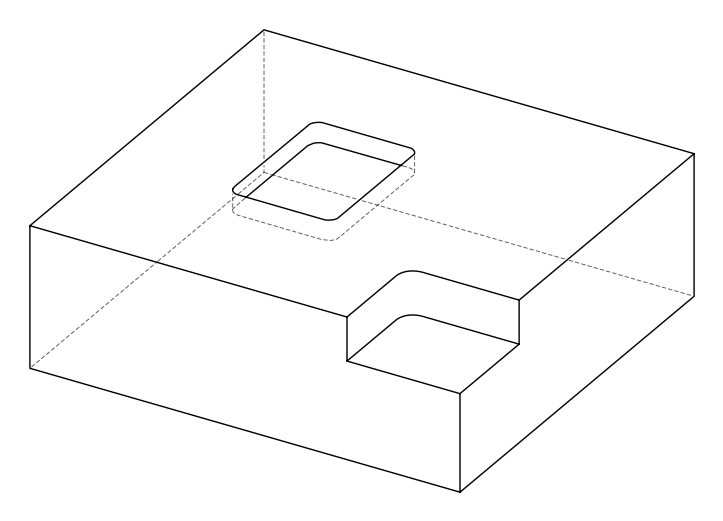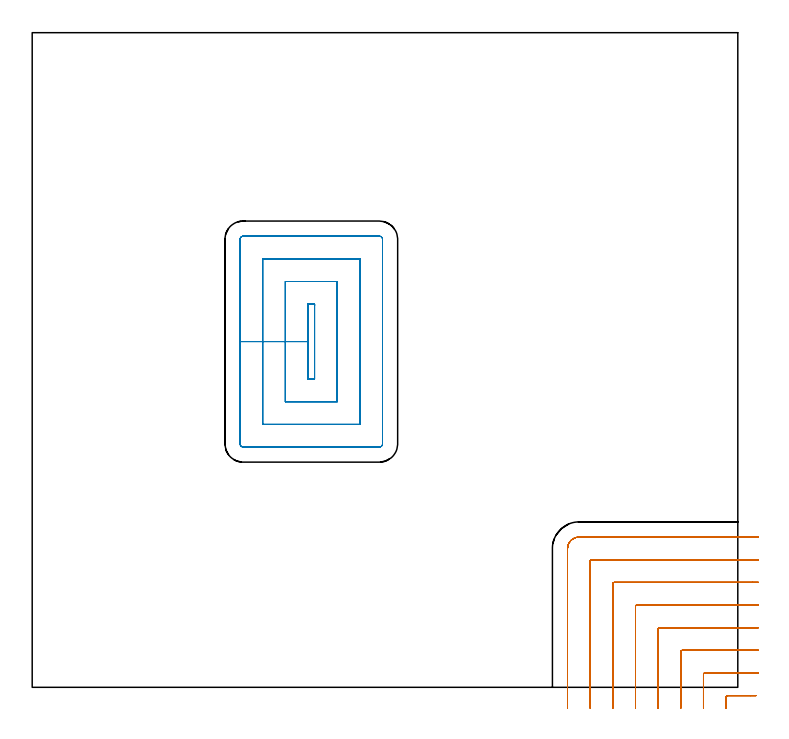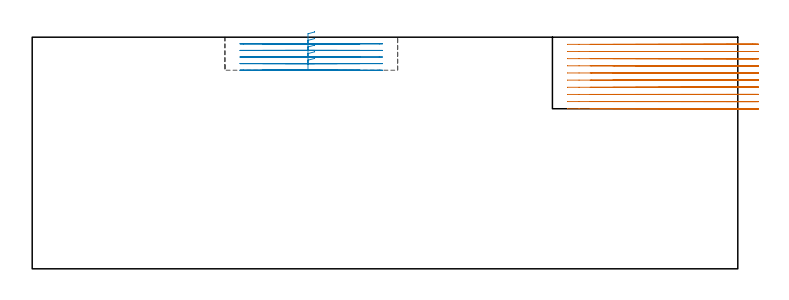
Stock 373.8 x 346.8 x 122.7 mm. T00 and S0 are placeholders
(PLAN: 2 operations, 0 tool changes, 29.3 min)
(1 MILL_CORNER_NOTCH_RECTANGULAR | CORNER_NOTCH_RECTANGULAR | NXT0201_012 | Follow Part, ap 4, ae 75% | 19.2 min | 324439 mm3)
(2 MILL_RECTANGULAR_POCKET | POCKET_RECTANGULAR_STRAIGHT | NXT0201_012 | Follow Part, ap 4, ae 75% | 10.08 min | 203072 mm3)
(TOOL NXT0201_012 | ENDMILL 16mm [2P460-1600-NA 1630] | D16 FL38 Z6)
(OP 1 MILL_CORNER_NOTCH_RECTANGULAR)
G17 G21 G94 G90
T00 M6
G54
G17 G0 G90 X383.481 Y-4.4 S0 M3
G43 Z132.7 H1
Z118.91
G94 G1 X380.481 F250.
X368.394 F500.
G3 X367.6 Y-5.194 R0.8
G1 Y-8.
Y-11. F250.
G0 Z132.7
X384.8 Y7.6
Z118.91
G1 X381.8
X356.394 F500.
G3 X355.6 Y6.806 R0.8
G1 Y-8.
Y-11. F250.
G0 Z132.7
X384.8 Y19.6
Z118.91
G1 X381.8
X344.395 F500.
G3 X343.6 Y18.805 R0.8
G1 Y-8.
Y-11. F250.
G0 Z132.7
X384.8 Y31.6
Z118.91
G1 X381.8
X332.395 F500.
G3 X331.6 Y30.805 R0.8
G1 Y-8.
Y-11. F250.
G0 Z132.7
X384.8 Y43.6
Z118.91
G1 X381.8
X320.395 F500.
G3 X319.6 Y42.805 R0.8
G1 Y-8.
Y-11. F250.
G0 Z132.7
X384.8 Y55.6
Z118.91
G1 X381.8
X308.396 F500.
G3 X307.6 Y54.804 R0.8
G1 Y-8.
Y-11. F250.
G0 Z132.7
X384.8 Y67.6
Z118.91
G1 X381.8
X296.396 F500.
G3 X295.6 Y66.804 R0.8
G1 Y-8.
Y-11. F250.
G0 Z132.7
X384.8 Y79.6
Z118.91
G1 X381.8
X289.7 F500.
G3 X283.6 Y73.5 R6.1
G1 Y-8.
Y-11. F250.
G0 Z132.7
X383.481 Y-4.4
Z115.12
G1 X380.481
X368.394 F500.
G3 X367.6 Y-5.194 R0.8
G1 Y-8.
Y-11. F250.
G0 Z132.7
X384.8 Y7.6
Z115.12
G1 X381.8
X356.394 F500.
G3 X355.6 Y6.806 R0.8
G1 Y-8.
Y-11. F250.
G0 Z132.7
X384.8 Y19.6
Z115.12
G1 X381.8
X344.395 F500.
G3 X343.6 Y18.805 R0.8
G1 Y-8.
Y-11. F250.
G0 Z132.7
X384.8 Y31.6
Z115.12
G1 X381.8
X332.395 F500.
G3 X331.6 Y30.805 R0.8
G1 Y-8.
Y-11. F250.
G0 Z132.7
X384.8 Y43.6
Z115.12
G1 X381.8
X320.395 F500.
G3 X319.6 Y42.805 R0.8
G1 Y-8.
Y-11. F250.
G0 Z132.7
X384.8 Y55.6
Z115.12
G1 X381.8
X308.396 F500.
G3 X307.6 Y54.804 R0.8
G1 Y-8.
Y-11. F250.
G0 Z132.7
X384.8 Y67.6
Z115.12
G1 X381.8
X296.396 F500.
G3 X295.6 Y66.804 R0.8
G1 Y-8.
Y-11. F250.
G0 Z132.7
X384.8 Y79.6
Z115.12
G1 X381.8
X289.7 F500.
G3 X283.6 Y73.5 R6.1
G1 Y-8.
Y-11. F250.
G0 Z132.7
X383.481 Y-4.4
Z111.33
G1 X380.481
X368.394 F500.
G3 X367.6 Y-5.194 R0.8
G1 Y-8.
Y-11. F250.
G0 Z132.7
X384.8 Y7.6
Z111.33
G1 X381.8
X356.394 F500.
G3 X355.6 Y6.806 R0.8
G1 Y-8.
Y-11. F250.
G0 Z132.7
X384.8 Y19.6
Z111.33
G1 X381.8
X344.395 F500.
G3 X343.6 Y18.805 R0.8
G1 Y-8.
Y-11. F250.
G0 Z132.7
X384.8 Y31.6
Z111.33
G1 X381.8
X332.395 F500.
G3 X331.6 Y30.805 R0.8
G1 Y-8.
Y-11. F250.
G0 Z132.7
X384.8 Y43.6
Z111.33
G1 X381.8
X320.395 F500.
G3 X319.6 Y42.805 R0.8
G1 Y-8.
Y-11. F250.
G0 Z132.7
X384.8 Y55.6
Z111.33
G1 X381.8
X308.396 F500.
G3 X307.6 Y54.804 R0.8
G1 Y-8.
Y-11. F250.
G0 Z132.7
X384.8 Y67.6
Z111.33
G1 X381.8
X296.396 F500.
G3 X295.6 Y66.804 R0.8
G1 Y-8.
Y-11. F250.
G0 Z132.7
X384.8 Y79.6
Z111.33
G1 X381.8
X289.7 F500.
G3 X283.6 Y73.5 R6.1
G1 Y-8.
Y-11. F250.
G0 Z132.7
X383.481 Y-4.4
Z107.54
G1 X380.481
X368.394 F500.
G3 X367.6 Y-5.194 R0.8
G1 Y-8.
Y-11. F250.
G0 Z132.7
X384.8 Y7.6
Z107.54
G1 X381.8
X356.394 F500.
G3 X355.6 Y6.806 R0.8
G1 Y-8.
Y-11. F250.
G0 Z132.7
X384.8 Y19.6
Z107.54
G1 X381.8
X344.395 F500.
G3 X343.6 Y18.805 R0.8
G1 Y-8.
Y-11. F250.
G0 Z132.7
X384.8 Y31.6
Z107.54
G1 X381.8
X332.395 F500.
G3 X331.6 Y30.805 R0.8
G1 Y-8.
Y-11. F250.
G0 Z132.7
X384.8 Y43.6
Z107.54
G1 X381.8
X320.395 F500.
G3 X319.6 Y42.805 R0.8
G1 Y-8.
Y-11. F250.
G0 Z132.7
X384.8 Y55.6
Z107.54
G1 X381.8
X308.396 F500.
G3 X307.6 Y54.804 R0.8
G1 Y-8.
Y-11. F250.
G0 Z132.7
X384.8 Y67.6
Z107.54
G1 X381.8
X296.396 F500.
G3 X295.6 Y66.804 R0.8
G1 Y-8.
Y-11. F250.
G0 Z132.7
X384.8 Y79.6
Z107.54
G1 X381.8
X289.7 F500.
G3 X283.6 Y73.5 R6.1
G1 Y-8.
Y-11. F250.
G0 Z132.7
X383.481 Y-4.4
Z103.75
G1 X380.481
X368.394 F500.
G3 X367.6 Y-5.194 R0.8
G1 Y-8.
Y-11. F250.
G0 Z132.7
X384.8 Y7.6
Z103.75
G1 X381.8
X356.394 F500.
G3 X355.6 Y6.806 R0.8
G1 Y-8.
Y-11. F250.
G0 Z132.7
X384.8 Y19.6
Z103.75
G1 X381.8
X344.395 F500.
G3 X343.6 Y18.805 R0.8
G1 Y-8.
Y-11. F250.
G0 Z132.7
X384.8 Y31.6
Z103.75
G1 X381.8
X332.395 F500.
G3 X331.6 Y30.805 R0.8
G1 Y-8.
Y-11. F250.
G0 Z132.7
X384.8 Y43.6
Z103.75
G1 X381.8
X320.395 F500.
G3 X319.6 Y42.805 R0.8
G1 Y-8.
Y-11. F250.
G0 Z132.7
X384.8 Y55.6
Z103.75
G1 X381.8
X308.396 F500.
G3 X307.6 Y54.804 R0.8
G1 Y-8.
Y-11. F250.
G0 Z132.7
X384.8 Y67.6
Z103.75
G1 X381.8
X296.396 F500.
G3 X295.6 Y66.804 R0.8
G1 Y-8.
Y-11. F250.
G0 Z132.7
X384.8 Y79.6
Z103.75
G1 X381.8
X289.7 F500.
G3 X283.6 Y73.5 R6.1
G1 Y-8.
Y-11. F250.
G0 Z132.7
X383.481 Y-4.4
Z99.96
G1 X380.481
X368.394 F500.
G3 X367.6 Y-5.194 R0.8
G1 Y-8.
Y-11. F250.
G0 Z132.7
X384.8 Y7.6
Z99.96
G1 X381.8
X356.394 F500.
G3 X355.6 Y6.806 R0.8
G1 Y-8.
Y-11. F250.
G0 Z132.7
X384.8 Y19.6
Z99.96
G1 X381.8
X344.395 F500.
G3 X343.6 Y18.805 R0.8
G1 Y-8.
Y-11. F250.
G0 Z132.7
X384.8 Y31.6
Z99.96
G1 X381.8
X332.395 F500.
G3 X331.6 Y30.805 R0.8
G1 Y-8.
Y-11. F250.
G0 Z132.7
X384.8 Y43.6
Z99.96
G1 X381.8
X320.395 F500.
G3 X319.6 Y42.805 R0.8
G1 Y-8.
Y-11. F250.
G0 Z132.7
X384.8 Y55.6
Z99.96
G1 X381.8
X308.396 F500.
G3 X307.6 Y54.804 R0.8
G1 Y-8.
Y-11. F250.
G0 Z132.7
X384.8 Y67.6
Z99.96
G1 X381.8
X296.396 F500.
G3 X295.6 Y66.804 R0.8
G1 Y-8.
Y-11. F250.
G0 Z132.7
X384.8 Y79.6
Z99.96
G1 X381.8
X289.7 F500.
G3 X283.6 Y73.5 R6.1
G1 Y-8.
Y-11. F250.
G0 Z132.7
X383.481 Y-4.4
Z96.17
G1 X380.481
X368.394 F500.
G3 X367.6 Y-5.194 R0.8
G1 Y-8.
Y-11. F250.
G0 Z132.7
X384.8 Y7.6
Z96.17
G1 X381.8
X356.394 F500.
G3 X355.6 Y6.806 R0.8
G1 Y-8.
Y-11. F250.
G0 Z132.7
X384.8 Y19.6
Z96.17
G1 X381.8
X344.395 F500.
G3 X343.6 Y18.805 R0.8
G1 Y-8.
Y-11. F250.
G0 Z132.7
X384.8 Y31.6
Z96.17
G1 X381.8
X332.395 F500.
G3 X331.6 Y30.805 R0.8
G1 Y-8.
Y-11. F250.
G0 Z132.7
X384.8 Y43.6
Z96.17
G1 X381.8
X320.395 F500.
G3 X319.6 Y42.805 R0.8
G1 Y-8.
Y-11. F250.
G0 Z132.7
X384.8 Y55.6
Z96.17
G1 X381.8
X308.396 F500.
G3 X307.6 Y54.804 R0.8
G1 Y-8.
Y-11. F250.
G0 Z132.7
X384.8 Y67.6
Z96.17
G1 X381.8
X296.396 F500.
G3 X295.6 Y66.804 R0.8
G1 Y-8.
Y-11. F250.
G0 Z132.7
X384.8 Y79.6
Z96.17
G1 X381.8
X289.7 F500.
G3 X283.6 Y73.5 R6.1
G1 Y-8.
Y-11. F250.
G0 Z132.7
X383.481 Y-4.4
Z92.38
G1 X380.481
X368.394 F500.
G3 X367.6 Y-5.194 R0.8
G1 Y-8.
Y-11. F250.
G0 Z132.7
X384.8 Y7.6
Z92.38
G1 X381.8
X356.394 F500.
G3 X355.6 Y6.806 R0.8
G1 Y-8.
Y-11. F250.
G0 Z132.7
X384.8 Y19.6
Z92.38
G1 X381.8
X344.395 F500.
G3 X343.6 Y18.805 R0.8
G1 Y-8.
Y-11. F250.
G0 Z132.7
X384.8 Y31.6
Z92.38
G1 X381.8
X332.395 F500.
G3 X331.6 Y30.805 R0.8
G1 Y-8.
Y-11. F250.
G0 Z132.7
X384.8 Y43.6
Z92.38
G1 X381.8
X320.395 F500.
G3 X319.6 Y42.805 R0.8
G1 Y-8.
Y-11. F250.
G0 Z132.7
X384.8 Y55.6
Z92.38
G1 X381.8
X308.396 F500.
G3 X307.6 Y54.804 R0.8
G1 Y-8.
Y-11. F250.
G0 Z132.7
X384.8 Y67.6
Z92.38
G1 X381.8
X296.396 F500.
G3 X295.6 Y66.804 R0.8
G1 Y-8.
Y-11. F250.
G0 Z132.7
X384.8 Y79.6
Z92.38
G1 X381.8
X289.7 F500.
G3 X283.6 Y73.5 R6.1
G1 Y-8.
Y-11. F250.
G0 Z132.7
X383.481 Y-4.4
Z88.59
G1 X380.481
X368.394 F500.
G3 X367.6 Y-5.194 R0.8
G1 Y-8.
Y-11. F250.
G0 Z132.7
X384.8 Y7.6
Z88.59
G1 X381.8
X356.394 F500.
G3 X355.6 Y6.806 R0.8
G1 Y-8.
Y-11. F250.
G0 Z132.7
X384.8 Y19.6
Z88.59
G1 X381.8
X344.395 F500.
G3 X343.6 Y18.805 R0.8
G1 Y-8.
Y-11. F250.
G0 Z132.7
X384.8 Y31.6
Z88.59
G1 X381.8
X332.395 F500.
G3 X331.6 Y30.805 R0.8
G1 Y-8.
Y-11. F250.
G0 Z132.7
X384.8 Y43.6
Z88.59
G1 X381.8
X320.395 F500.
G3 X319.6 Y42.805 R0.8
G1 Y-8.
Y-11. F250.
G0 Z132.7
X384.8 Y55.6
Z88.59
G1 X381.8
X308.396 F500.
G3 X307.6 Y54.804 R0.8
G1 Y-8.
Y-11. F250.
G0 Z132.7
X384.8 Y67.6
Z88.59
G1 X381.8
X296.396 F500.
G3 X295.6 Y66.804 R0.8
G1 Y-8.
Y-11. F250.
G0 Z132.7
X384.8 Y79.6
Z88.59
G1 X381.8
X289.7 F500.
G3 X283.6 Y73.5 R6.1
G1 Y-8.
Y-11. F250.
G0 Z132.7
X383.481 Y-4.4
Z84.8
G1 X380.481
X368.394 F500.
G3 X367.6 Y-5.194 R0.8
G1 Y-8.
Y-11. F250.
G0 Z132.7
X384.8 Y7.6
Z84.8
G1 X381.8
X356.394 F500.
G3 X355.6 Y6.806 R0.8
G1 Y-8.
Y-11. F250.
G0 Z132.7
X384.8 Y19.6
Z84.8
G1 X381.8
X344.395 F500.
G3 X343.6 Y18.805 R0.8
G1 Y-8.
Y-11. F250.
G0 Z132.7
X384.8 Y31.6
Z84.8
G1 X381.8
X332.395 F500.
G3 X331.6 Y30.805 R0.8
G1 Y-8.
Y-11. F250.
G0 Z132.7
X384.8 Y43.6
Z84.8
G1 X381.8
X320.395 F500.
G3 X319.6 Y42.805 R0.8
G1 Y-8.
Y-11. F250.
G0 Z132.7
X384.8 Y55.6
Z84.8
G1 X381.8
X308.396 F500.
G3 X307.6 Y54.804 R0.8
G1 Y-8.
Y-11. F250.
G0 Z132.7
X384.8 Y67.6
Z84.8
G1 X381.8
X296.396 F500.
G3 X295.6 Y66.804 R0.8
G1 Y-8.
Y-11. F250.
G0 Z132.7
X384.8 Y79.6
Z84.8
G1 X381.8
X289.7 F500.
G3 X283.6 Y73.5 R6.1
G1 Y-8.
Y-11. F250.
G0 Z132.7
M5
M2
(OP 2 MILL_RECTANGULAR_POCKET)
G17 G21 G94 G90
T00 M6
G54
G17 G0 G90 X149.6 Y202.092 S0 M3
G43 Z132.7 H1
Z125.7
G94 G1 Y203. Z125.457 F250.
X146.1 Z124.519
Y183.15 Z119.2
Y163.3 F500.
X149.6
Y203.
X146.1
Y183.15
X134.1
Y151.3
X161.6
Y215.
X134.1
Y183.15
X122.1
Y139.3
X173.6
Y227.
X122.1
Y183.15
X110.1
Y129.
G3 X111.8 Y127.3 R1.7
G1 X183.9
G3 X185.6 Y129. R1.7
G1 Y237.3
G3 X183.9 Y239. R1.7
G1 X111.8
G3 X110.1 Y237.3 R1.7
G1 Y183.15
Y182.15
G0 X149.6 Y202.092 Z122.2
G1 Y203. Z121.957 F250.
X146.1 Z121.019
Y183.15 Z115.7
Y163.3 F500.
X149.6
Y203.
X146.1
Y183.15
X134.1
Y151.3
X161.6
Y215.
X134.1
Y183.15
X122.1
Y139.3
X173.6
Y227.
X122.1
Y183.15
X110.1
Y129.
G3 X111.8 Y127.3 R1.7
G1 X183.9
G3 X185.6 Y129. R1.7
G1 Y237.3
G3 X183.9 Y239. R1.7
G1 X111.8
G3 X110.1 Y237.3 R1.7
G1 Y183.15
Y182.15
G0 X149.6 Y202.092 Z118.7
G1 Y203. Z118.457 F250.
X146.1 Z117.519
Y183.15 Z112.2
Y163.3 F500.
X149.6
Y203.
X146.1
Y183.15
X134.1
Y151.3
X161.6
Y215.
X134.1
Y183.15
X122.1
Y139.3
X173.6
Y227.
X122.1
Y183.15
X110.1
Y129.
G3 X111.8 Y127.3 R1.7
G1 X183.9
G3 X185.6 Y129. R1.7
G1 Y237.3
G3 X183.9 Y239. R1.7
G1 X111.8
G3 X110.1 Y237.3 R1.7
G1 Y183.15
Y182.15
G0 X149.6 Y202.092 Z115.2
G1 Y203. Z114.957 F250.
X146.1 Z114.019
Y183.15 Z108.7
Y163.3 F500.
X149.6
Y203.
X146.1
Y183.15
X134.1
Y151.3
X161.6
Y215.
X134.1
Y183.15
X122.1
Y139.3
X173.6
Y227.
X122.1
Y183.15
X110.1
Y129.
G3 X111.8 Y127.3 R1.7
G1 X183.9
G3 X185.6 Y129. R1.7
G1 Y237.3
G3 X183.9 Y239. R1.7
G1 X111.8
G3 X110.1 Y237.3 R1.7
G1 Y183.15
Y182.15
G0 X149.6 Y202.092 Z111.7
G1 Y203. Z111.457 F250.
X146.1 Z110.519
Y183.15 Z105.2
Y163.3 F500.
X149.6
Y203.
X146.1
Y183.15
X134.1
Y151.3
X161.6
Y215.
X134.1
Y183.15
X122.1
Y139.3
X173.6
Y227.
X122.1
Y183.15
X110.1
Y129.
G3 X111.8 Y127.3 R1.7
G1 X183.9
G3 X185.6 Y129. R1.7
G1 Y237.3
G3 X183.9 Y239. R1.7
G1 X111.8
G3 X110.1 Y237.3 R1.7
G1 Y183.15
Y182.15
G0 Z132.7
M5
M2
